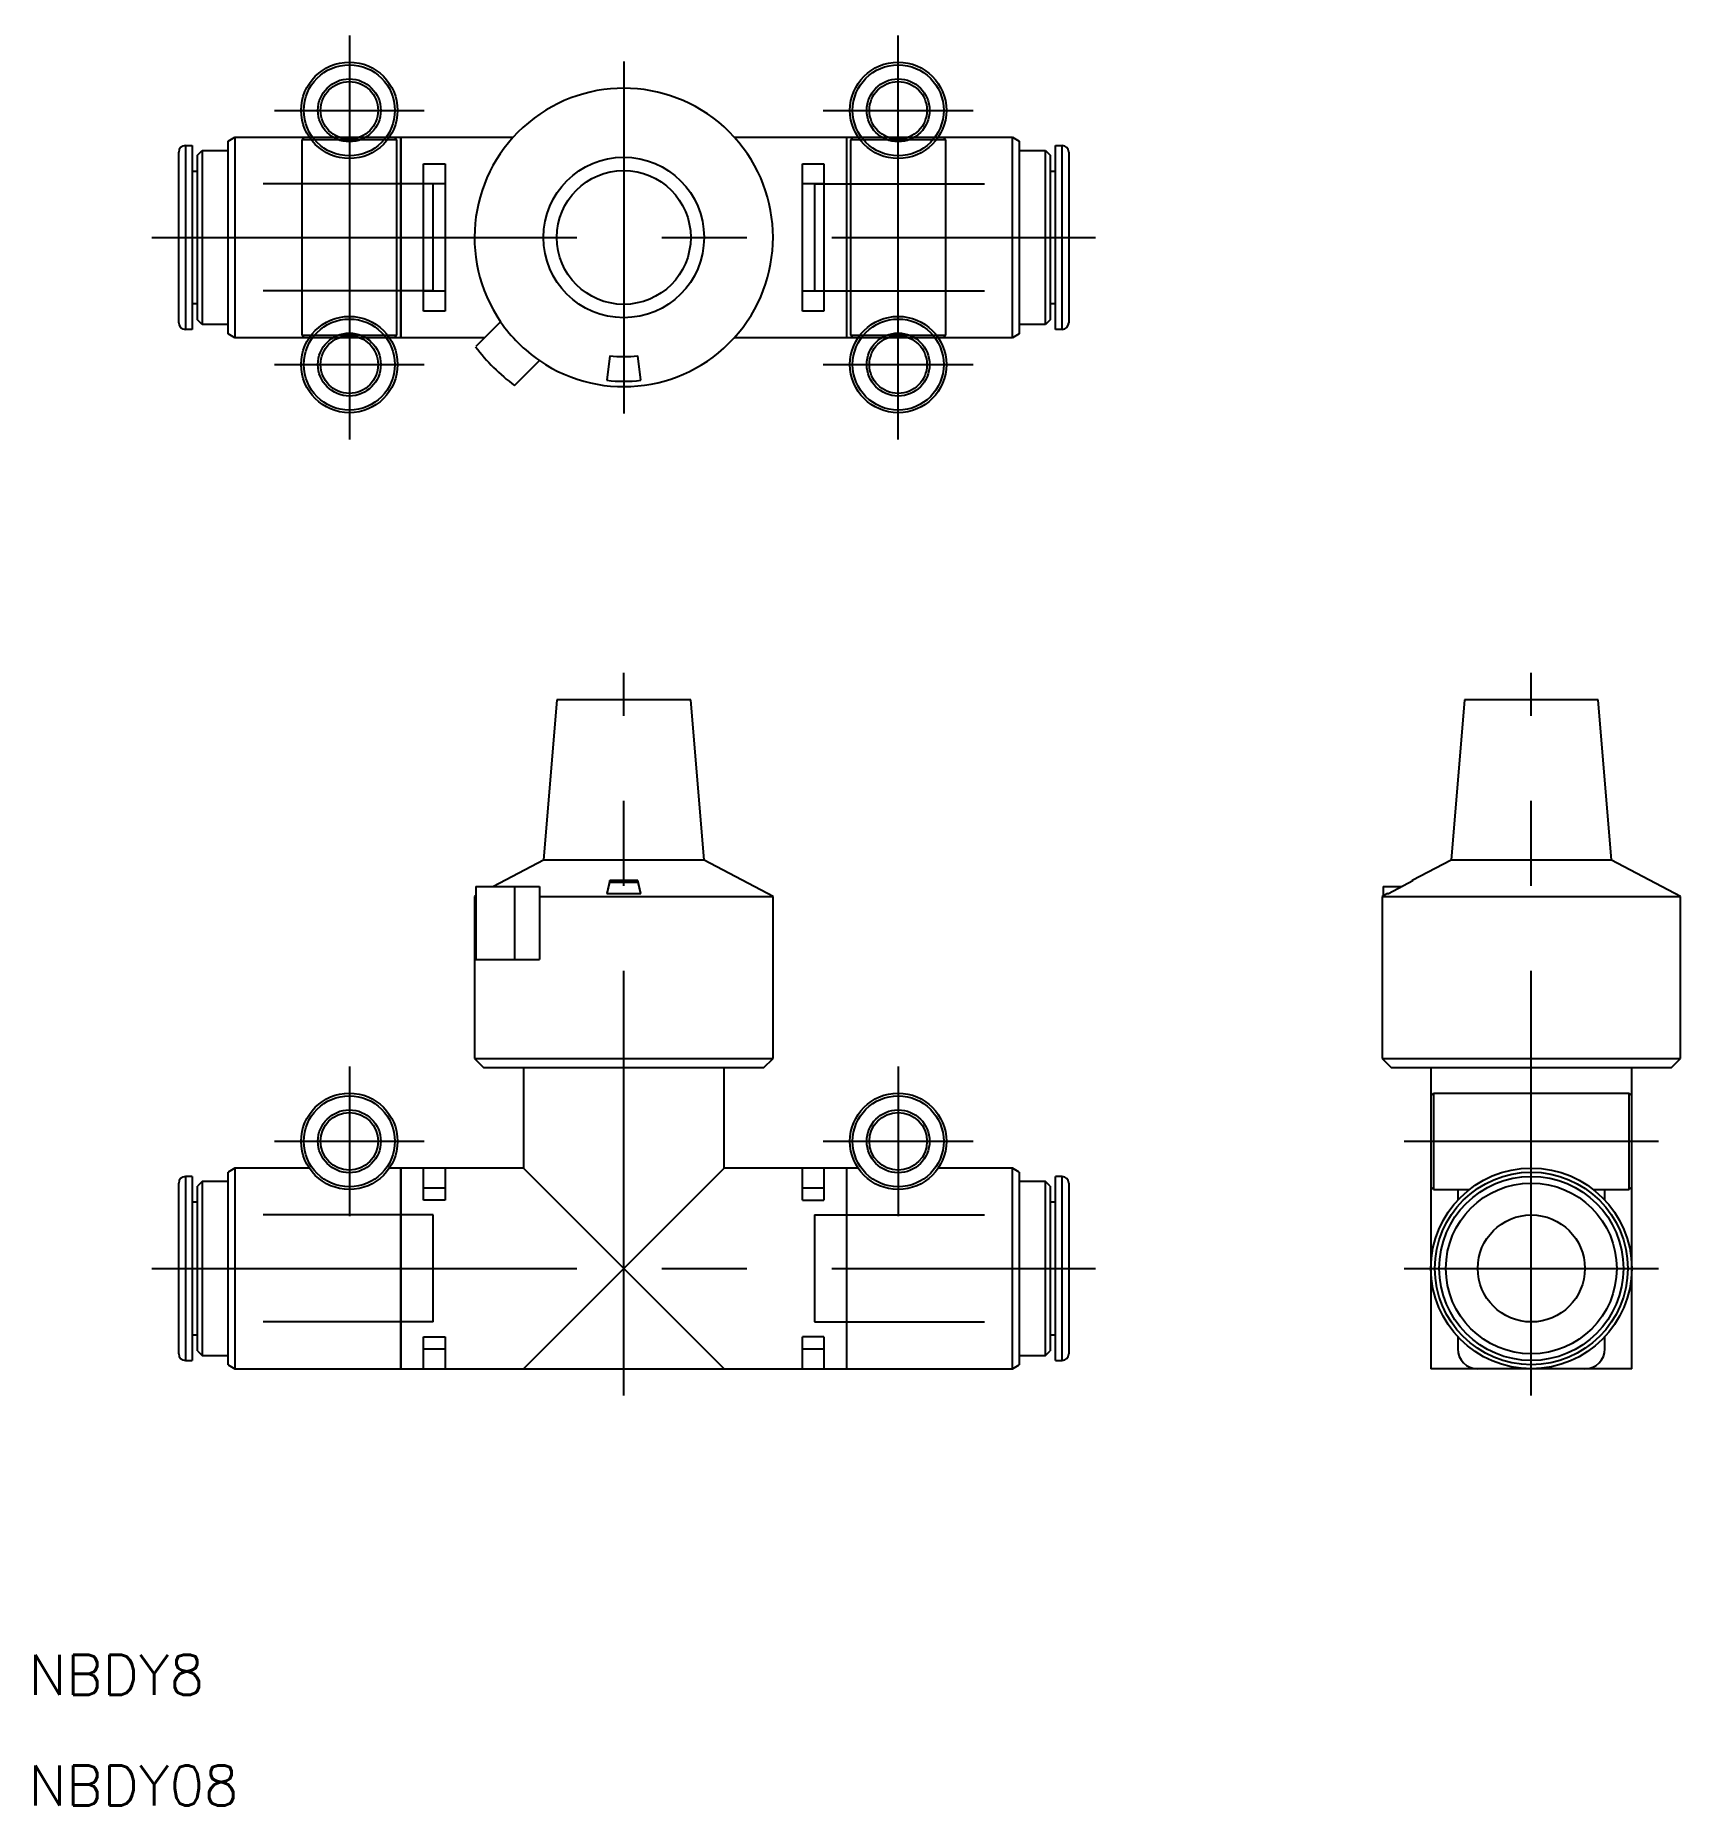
# Model space of a CAD drawing. Extents: x -44 to 79, y -33 to 100.
import ezdxf

# ---------------------------------------------------------------- set-up
doc = ezdxf.new("R2010")
doc.units = 0
for name, pattern in [('CENTER', [50.8, 31.75, -6.35, 6.35, -6.35]), ('DASHED', [19.05, 12.7, -6.35]), ('PHANTOM', [63.5, 31.75, -6.35, 6.35, -6.35, 6.35, -6.35])]:
    doc.linetypes.add(name, pattern=pattern)
doc.layers.get('0').update_dxf_attribs({"linetype": 'CONTINUOUS'})
doc.layers.add('CENTER', color=1, linetype='CENTER')
doc.styles.get("Standard").update_dxf_attribs({"font": 'txt.shx', "height": 3, "bigfont": 'bigfont.shx'})

msp = doc.modelspace()

# ---------------------------------------------------------------- linework, layer by layer
at = {"color": 7, "linetype": 'CONTINUOUS'}
for p, q in [((-32.75, 91.43), (-32.75, 77.68)), ((-32.75, 91.43), (-32.25, 91.43)), ((-32.25, 91.43), (-32.25, 77.68)), ((-29.55, 91.75), (-29.05, 92.05)), ((-29.55, 77.35), (-29.55, 91.75)), ((-29.05, 92.05), (-29.05, 77.05)), ((-29.05, 92.05), (-8.25, 92.05)), ((-23.85, 92.05), (-24.05, 91.85)), ((-16.95, 91.85), (-24.05, 91.85)), ((-24.05, 91.85), (-24.05, 77.25)), ((-16.95, 91.85), (-17.15, 92.05)), ((-16.95, 77.25), (-16.95, 91.85)), ((-16.65, 92.05), (-16.65, 77.05)), ((-16.65, 77.05), (-16.65, 92.05)), ((8.25, 92.05), (29.05, 92.05)), ((16.65, 92.05), (16.65, 77.05)), ((16.65, 92.05), (16.65, 77.05)), ((17.15, 92.05), (16.95, 91.85)), ((24.05, 91.85), (16.95, 91.85)), ((16.95, 91.85), (16.95, 77.25)), ((24.05, 91.85), (23.85, 92.05)), ((24.05, 77.25), (24.05, 91.85)), ((29.05, 77.05), (29.05, 92.05)), ((29.05, 92.05), (29.55, 91.75)), ((29.55, 91.75), (29.55, 77.35)), ((32.25, 77.68), (32.25, 91.43)), ((32.25, 91.43), (32.75, 91.43)), ((32.75, 77.68), (32.75, 91.43)), ((-33.25, 78.18), (-33.25, 90.92)), ((-31.85, 90.7), (-31.5, 91.05)), ((-31.85, 78.4), (-31.85, 90.7)), ((-31.5, 91.05), (-31.5, 78.05)), ((-31.5, 91.05), (-29.55, 91.05)), ((-14.95, 90.05), (-13.35, 90.05)), ((-14.95, 79.05), (-14.95, 90.05)), ((-13.35, 90.05), (-13.35, 79.05)), ((13.35, 90.05), (14.95, 90.05)), ((13.35, 79.05), (13.35, 90.05)), ((14.95, 90.05), (14.95, 79.05)), ((29.55, 91.05), (31.5, 91.05)), ((31.5, 78.05), (31.5, 91.05)), ((31.5, 91.05), (31.85, 90.7)), ((31.85, 90.7), (31.85, 78.4)), ((33.25, 90.92), (33.25, 78.18)), ((-32.25, 89.5), (-31.85, 89.5)), ((31.85, 89.5), (32.25, 89.5)), ((-13.35, 88.55), (-14.95, 88.55)), ((14.95, 88.55), (13.35, 88.55)), ((-31.85, 79.6), (-32.25, 79.6)), ((-14.95, 80.55), (-13.35, 80.55)), ((13.35, 80.55), (14.95, 80.55)), ((32.25, 79.6), (31.85, 79.6)), ((-31.5, 78.05), (-31.85, 78.4)), ((-13.35, 79.05), (-14.95, 79.05)), ((-9.2, 78.25), (-11.06, 76.39)), ((14.95, 79.05), (13.35, 79.05)), ((31.85, 78.4), (31.5, 78.05)), ((-32.25, 77.68), (-32.75, 77.68)), ((-29.55, 78.05), (-31.5, 78.05)), ((-29.05, 77.05), (-29.55, 77.35)), ((-10.4, 77.05), (-29.05, 77.05)), ((-24.05, 77.25), (-16.95, 77.25)), ((-24.05, 77.25), (-23.85, 77.05)), ((-17.15, 77.05), (-16.95, 77.25)), ((29.05, 77.05), (8.25, 77.05)), ((16.95, 77.25), (24.05, 77.25)), ((16.95, 77.25), (17.15, 77.05)), ((23.85, 77.05), (24.05, 77.25)), ((29.55, 77.35), (29.05, 77.05)), ((31.5, 78.05), (29.55, 78.05)), ((32.75, 77.68), (32.25, 77.68)), ((-1.05, 75.71), (-1.27, 73.88)), ((1.27, 73.88), (1.05, 75.71)), ((-8.16, 73.49), (-6.3, 75.35)), ((-5, 50), (-6, 38)), ((5, 50), (-5, 50)), ((6, 38), (5, 50)), ((62.8, 50), (61.8, 38)), ((72.8, 50), (62.8, 50)), ((73.8, 38), (72.8, 50)), ((-6, 38), (-9.72, 36.05)), ((6, 38), (-6, 38)), ((11.15, 35.3), (6, 38)), ((61.8, 38), (58.9, 36.48)), ((73.8, 38), (61.8, 38)), ((78.95, 35.3), (73.8, 38)), ((-11.06, 36.05), (-11.06, 30.6)), ((-11.06, 36.05), (-6.3, 36.05)), ((-8.16, 36.05), (-8.16, 30.6)), ((-6.3, 36.05), (-6.3, 35.3)), ((-1.05, 36.48), (-1.27, 35.51)), ((-1.24, 35.51), (-1.05, 36.37)), ((1.05, 36.48), (-1.05, 36.48)), ((-1.05, 36.37), (-1.05, 36.48)), ((-1.05, 36.37), (1.05, 36.37)), ((1.05, 36.37), (1.05, 36.48)), ((1.27, 35.51), (1.05, 36.48)), ((1.05, 36.37), (1.24, 35.51)), ((56.74, 36.05), (58.15, 36.05)), ((56.74, 36.05), (56.74, 35.35)), ((57.13, 35.51), (58.96, 36.48)), ((58.96, 36.48), (58.9, 36.48)), ((58.9, 36.48), (58.9, 36.45)), ((-11.06, 35.35), (-11.15, 35.3)), ((-11.15, 35.3), (-11.06, 35.3)), ((-11.15, 35.3), (-11.15, 23.2)), ((-6.3, 35.3), (11.15, 35.3)), ((-6.3, 35.3), (-6.3, 30.6)), ((-1.27, 35.51), (1.27, 35.51)), ((11.15, 23.2), (11.15, 35.3)), ((57.05, 35.51), (56.65, 35.3)), ((56.65, 35.3), (78.95, 35.3)), ((56.65, 35.3), (56.65, 23.2)), ((57.05, 35.51), (57.13, 35.51)), ((78.95, 23.2), (78.95, 35.3)), ((-11.06, 30.6), (-6.3, 30.6)), ((-11.15, 23.2), (11.15, 23.2)), ((-11.15, 23.2), (-10.45, 22.5)), ((10.45, 22.5), (-10.45, 22.5)), ((-7.5, 22.5), (-7.5, 15)), ((7.5, 15), (7.5, 22.5)), ((10.45, 22.5), (11.15, 23.2)), ((56.65, 23.2), (78.95, 23.2)), ((56.65, 23.2), (57.35, 22.5)), ((78.25, 22.5), (57.35, 22.5)), ((60.3, 22.5), (60.3, 0)), ((75.3, 0), (75.3, 22.5)), ((78.25, 22.5), (78.95, 23.2)), ((60.3, 20.4), (60.5, 20.6)), ((60.5, 20.6), (60.5, 13.4)), ((60.5, 20.6), (75.1, 20.6)), ((75.1, 17), (75.1, 20.6)), ((75.1, 20.6), (75.3, 20.4)), ((75.1, 13.4), (75.1, 17)), ((-29.05, 15), (-29.55, 14.7)), ((-29.55, 0.3), (-29.55, 14.7)), ((-29.05, 15), (-29.05, 0)), ((-23.49, 15), (-29.05, 15)), ((-7.5, 15), (-17.51, 15)), ((-16.65, 15), (-16.65, 0)), ((-16.65, 7.5), (-16.65, 15)), ((-14.95, 12.6), (-14.95, 15)), ((-13.35, 15), (-13.35, 12.6)), ((-7.5, 0), (7.5, 15)), ((-7.5, 15), (7.5, 0)), ((17.51, 15), (7.5, 15)), ((13.35, 12.6), (13.35, 15)), ((14.95, 15), (14.95, 12.6)), ((16.65, 15), (16.65, 0)), ((16.65, 15), (16.65, 0)), ((29.05, 15), (23.49, 15)), ((29.05, 0), (29.05, 15)), ((29.55, 14.7), (29.05, 15)), ((29.55, 14.7), (29.55, 0.3)), ((-33.25, 1.12), (-33.25, 13.87)), ((-32.75, 14.37), (-32.75, 0.62)), ((-32.25, 14.37), (-32.75, 14.37)), ((-32.25, 14.37), (-32.25, 0.62)), ((-31.5, 14), (-31.85, 13.65)), ((-31.85, 1.35), (-31.85, 13.65)), ((-31.5, 14), (-31.5, 1)), ((-29.55, 14), (-31.5, 14)), ((-13.35, 13.5), (-14.95, 13.5)), ((14.95, 13.5), (13.35, 13.5)), ((31.5, 14), (29.55, 14)), ((31.5, 1), (31.5, 14)), ((31.85, 13.65), (31.5, 14)), ((31.85, 13.65), (31.85, 1.35)), ((32.25, 0.62), (32.25, 14.37)), ((32.75, 14.37), (32.25, 14.37)), ((32.75, 0.62), (32.75, 14.37)), ((33.25, 13.87), (33.25, 1.12)), ((60.5, 13.4), (60.3, 13.6)), ((60.5, 13.4), (63.17, 13.4)), ((62.3, 13.4), (62.3, 12.6)), ((72.43, 13.4), (75.1, 13.4)), ((73.3, 12.6), (73.3, 13.4)), ((75.3, 13.6), (75.1, 13.4)), ((-31.85, 12.45), (-32.25, 12.45)), ((-13.35, 12.6), (-14.95, 12.6)), ((13.35, 12.6), (14.95, 12.6)), ((32.25, 12.45), (31.85, 12.45)), ((-16.65, 0), (-16.65, 7.5)), ((-32.25, 2.55), (-31.85, 2.55)), ((-31.85, 1.35), (-31.5, 1)), ((-14.95, 2.4), (-13.35, 2.4)), ((-14.95, 0), (-14.95, 2.4)), ((-14.95, 1.5), (-13.35, 1.5)), ((-13.35, 2.4), (-13.35, 0)), ((13.35, 0), (13.35, 2.4)), ((14.95, 2.4), (13.35, 2.4)), ((13.35, 1.5), (14.95, 1.5)), ((14.95, 2.4), (14.95, 0)), ((31.5, 1), (31.85, 1.35)), ((31.85, 2.55), (32.25, 2.55)), ((62.3, 2.4), (62.3, 1.5)), ((73.3, 1.5), (73.3, 2.4)), ((-32.75, 0.62), (-32.25, 0.62)), ((-31.5, 1), (-29.55, 1)), ((-29.55, 0.3), (-29.05, 0)), ((-29.05, 0), (29.05, 0)), ((29.05, 0), (29.55, 0.3)), ((29.55, 1), (31.5, 1)), ((32.25, 0.62), (32.75, 0.62)), ((75.3, 0), (60.3, 0))]:
    msp.add_line(p, q, dxfattribs=at)
at = {"color": 3, "linetype": 'DASHED'}
for p, q in [((-14.25, 88.55), (-33.25, 88.55)), ((-14.25, 80.55), (-14.25, 88.55)), ((14.25, 88.55), (33.25, 88.55)), ((14.25, 88.55), (14.25, 80.55)), ((-14.25, 80.55), (-33.25, 80.55)), ((14.25, 80.55), (33.25, 80.55)), ((-14.25, 11.5), (-33.25, 11.5)), ((-14.25, 3.5), (-14.25, 11.5)), ((14.25, 11.5), (33.25, 11.5)), ((14.25, 11.5), (14.25, 3.5)), ((-14.25, 3.5), (-33.25, 3.5)), ((14.25, 3.5), (33.25, 3.5))]:
    msp.add_line(p, q, dxfattribs=at)
at = {"color": 3, "linetype": 'PHANTOM'}
for centre, radius in [((-20.5, 94.05), 3.6), ((-20.5, 94.05), 3.4), ((20.5, 94.05), 3.6), ((20.5, 94.05), 3.4), ((-20.5, 94.05), 2.35), ((-20.5, 94.05), 2.15), ((20.5, 94.05), 2.35), ((20.5, 94.05), 2.15), ((-20.5, 75.05), 3.6), ((-20.5, 75.05), 3.4), ((20.5, 75.05), 3.6), ((20.5, 75.05), 3.4), ((-20.5, 75.05), 2.35), ((-20.5, 75.05), 2.15), ((20.5, 75.05), 2.35), ((20.5, 75.05), 2.15)]:
    msp.add_circle(centre, radius, dxfattribs=at)
at = {"color": 7, "linetype": 'CONTINUOUS'}
for centre, radius in [((0, 84.55), 6), ((0, 84.55), 5), ((-20.5, 17), 3.6), ((-20.5, 17), 3.4), ((20.5, 17), 3.6), ((20.5, 17), 3.4), ((-20.5, 17), 2.35), ((-20.5, 17), 2.15), ((20.5, 17), 2.35), ((20.5, 17), 2.15), ((67.8, 7.5), 7.5), ((67.8, 7.5), 7.2), ((67.8, 7.5), 6.88), ((67.8, 7.5), 6.38), ((67.8, 7.5), 4)]:
    msp.add_circle(centre, radius, dxfattribs=at)
for centre, radius, start, end in [((0, 84.55), 11.15, 235.5945, 214.4055), ((-32.75, 90.92), 0.5, 90, 180), ((32.75, 90.92), 0.5, 0, 90), ((-32.75, 78.18), 0.5, 180, 270), ((0, 84.55), 11.15, 214.4055, 235.5945), ((32.75, 78.18), 0.5, 270, 0), ((0, 84.55), 13.75, 216.4258, 233.5742), ((0, 84.55), 8.9, 263.22, 276.78), ((0, 84.55), 10.75, 263.22, 276.78), ((-32.75, 13.87), 0.5, 90, 180), ((32.75, 13.87), 0.5, 0, 90), ((63.8, 1.5), 1.5, 180, 270), ((71.8, 1.5), 1.5, 270, 0), ((-32.75, 1.12), 0.5, 180, 270), ((32.75, 1.12), 0.5, 270, 0)]:
    msp.add_arc(centre, radius, start, end, dxfattribs=at)
at = {"layer": 'CENTER', "color": 1, "linetype": 'CENTER'}
for p, q in [((-20.5, 99.65), (-20.5, 69.45)), ((20.5, 69.45), (20.5, 99.65)), ((0, 97.7), (0, 71.4)), ((-26.1, 94.05), (-14.9, 94.05)), ((14.9, 94.05), (26.1, 94.05)), ((-35.25, 84.55), (35.25, 84.55)), ((-26.1, 75.05), (-14.9, 75.05)), ((14.9, 75.05), (26.1, 75.05)), ((0, -2), (0, 52)), ((67.8, -2), (67.8, 52)), ((-20.5, 22.6), (-20.5, 11.4)), ((20.5, 22.6), (20.5, 11.4)), ((-26.1, 17), (-14.9, 17)), ((14.9, 17), (26.1, 17)), ((58.3, 17), (77.3, 17)), ((-35.25, 7.5), (35.25, 7.5)), ((58.3, 7.5), (77.3, 7.5))]:
    msp.add_line(p, q, dxfattribs=at)

# ---------------------------------------------------------------- texts
at = {"color": 7, "linetype": 'CONTINUOUS'}
for s, p in [('NBDY8', (-44.47, -24.37)), ('NBDY08', (-44.47, -32.64))]:
    msp.add_text(s, height=3, dxfattribs=at).set_placement(p)

doc.saveas('drawing.dxf')
